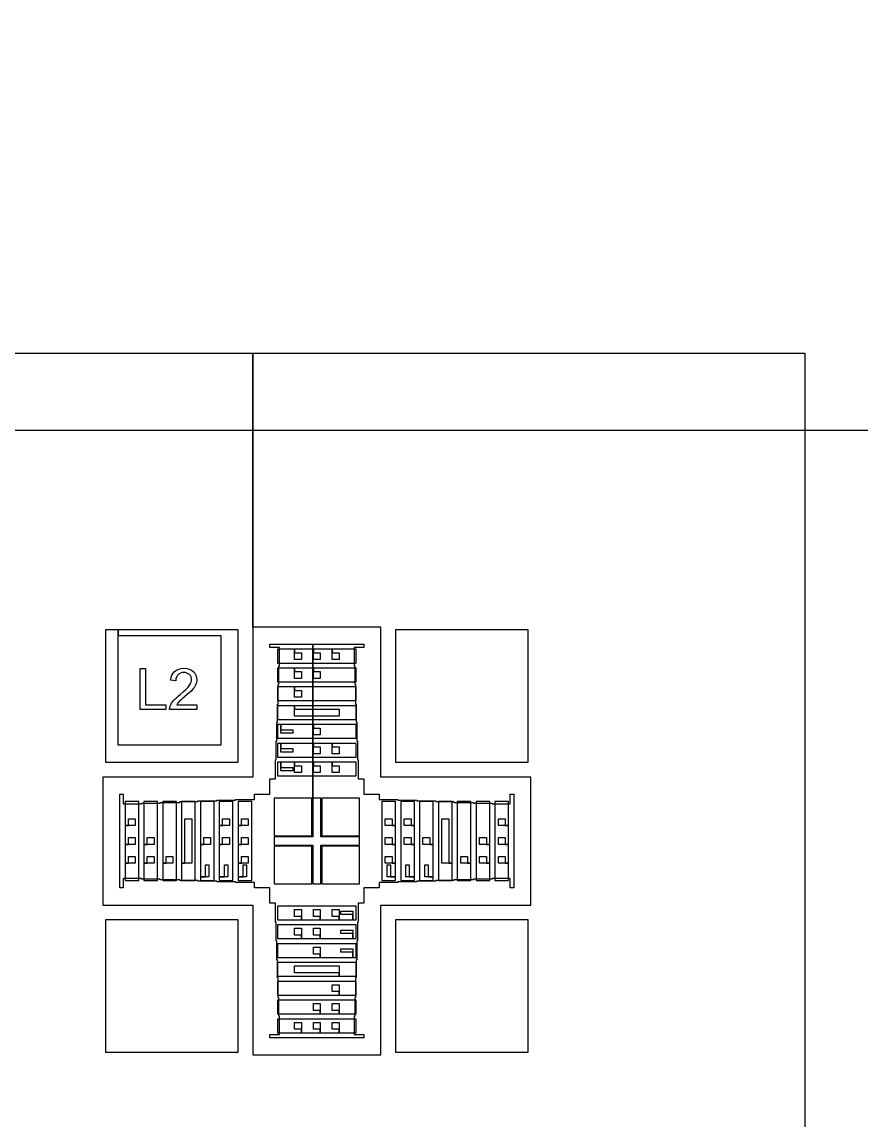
# Model space of a CAD drawing. Extents: x -45.2 to 45.2, y -25 to 2.
# Drawn here: x 42.835 to 43.447, y 0.396 to 1.198 of the extents above; entities that cross this region are included whole.
import ezdxf

# ---------------------------------------------------------------- set-up
doc = ezdxf.new("R2010")
doc.units = 0
doc.header["$MEASUREMENT"] = 0
for name, color, linetype in [('CHAMBERS', 3, 'Continuous'), ('MARKS', 1, 'Continuous'), ('SIEVE', 2, 'Continuous')]:
    doc.layers.add(name, color=color, linetype=linetype)

# ---------------------------------------------------------------- blocks, each defined once
blk = doc.blocks.new('ALIGNRIGHT')
at = {"layer": 'CHAMBERS', "linetype": 'Continuous'}
for points in [[(0, 2.9), (4.1, 2.9), (4.1, 4), (0, 4), (0, 2.9)], [(0, 2.9), (4.1, 2.9), (4.1, 4), (0, 4), (0, 2.9)], [(2.30625, 2.95625), (2.30625, 2.24375), (1.59375, 2.24375), (1.59375, 2.95625), (1.90325, 2.95625), (1.90325, 2.75625), (1.90325, 2.64675), (1.79375, 2.64675), (1.79375, 2.55325), (1.90325, 2.55325), (1.90325, 2.44375), (1.99675, 2.44375), (1.99675, 2.55325), (2.10625, 2.55325), (2.10625, 2.64675), (1.99675, 2.64675), (1.99675, 2.75625), (1.90325, 2.75625), (1.90325, 2.95625), (2.30625, 2.95625)], [(2.30625, 2.95625), (2.30625, 2.24375), (1.59375, 2.24375), (1.59375, 2.95625), (1.90325, 2.95625), (1.90325, 2.75625), (1.90325, 2.64675), (1.79375, 2.64675), (1.79375, 2.55325), (1.90325, 2.55325), (1.90325, 2.44375), (1.99675, 2.44375), (1.99675, 2.55325), (2.10625, 2.55325), (2.10625, 2.64675), (1.99675, 2.64675), (1.99675, 2.75625), (1.90325, 2.75625), (1.90325, 2.95625), (2.30625, 2.95625)], [(1.98425, 2.74375), (1.98425, 2.74125), (1.97725, 2.74125), (1.97725, 2.728), (1.97775, 2.728), (1.97775, 2.71425), (1.97825, 2.71425), (1.97825, 2.7), (1.97875, 2.7), (1.97875, 2.68675), (1.97925, 2.68675), (1.97925, 2.673), (1.97975, 2.673), (1.97975, 2.65925), (1.98025, 2.65925), (1.98025, 2.6455), (1.98425, 2.6455), (1.98425, 2.63425), (1.9955, 2.63425), (1.9955, 2.63025), (2.00925, 2.63025), (2.00925, 2.62975), (2.023, 2.62975), (2.023, 2.62925), (2.03675, 2.62925), (2.03675, 2.62875), (2.05, 2.62875), (2.05, 2.62825), (2.06425, 2.62825), (2.06425, 2.62775), (2.078, 2.62775), (2.078, 2.62725), (2.09125, 2.62725), (2.09125, 2.63425), (2.09375, 2.63425), (2.09375, 2.56575), (2.09125, 2.56575), (2.09125, 2.57275), (2.078, 2.57275), (2.078, 2.57225), (2.06425, 2.57225), (2.06425, 2.57175), (2.05, 2.57175), (2.05, 2.57125), (2.03675, 2.57125), (2.03675, 2.57075), (2.023, 2.57075), (2.023, 2.57025), (2.00925, 2.57025), (2.00925, 2.56975), (1.9955, 2.56975), (1.9955, 2.56575), (1.98425, 2.56575), (1.98425, 2.5545), (1.98025, 2.5545), (1.98025, 2.54075), (1.97975, 2.54075), (1.97975, 2.527), (1.97925, 2.527), (1.97925, 2.51325), (1.97875, 2.51325), (1.97875, 2.5), (1.97825, 2.5), (1.97825, 2.48575), (1.97775, 2.48575), (1.97775, 2.472), (1.97725, 2.472), (1.97725, 2.45875), (1.98425, 2.45875), (1.98425, 2.45625), (1.91575, 2.45625), (1.91575, 2.45875), (1.92275, 2.45875), (1.92275, 2.472), (1.92225, 2.472), (1.92225, 2.48575), (1.92175, 2.48575), (1.92175, 2.5), (1.92125, 2.5), (1.92125, 2.51325), (1.92075, 2.51325), (1.92075, 2.527), (1.92025, 2.527), (1.92025, 2.54075), (1.91975, 2.54075), (1.91975, 2.5545), (1.91575, 2.5545), (1.91575, 2.56575), (1.9045, 2.56575), (1.9045, 2.56975), (1.89075, 2.56975), (1.89075, 2.57025), (1.877, 2.57025), (1.877, 2.57075), (1.86325, 2.57075), (1.86325, 2.57125), (1.85, 2.57125), (1.85, 2.57175), (1.83575, 2.57175), (1.83575, 2.57225), (1.822, 2.57225), (1.822, 2.57275), (1.80875, 2.57275), (1.80875, 2.56575), (1.80625, 2.56575), (1.80625, 2.63425), (1.80875, 2.63425), (1.80875, 2.62725), (1.822, 2.62725), (1.822, 2.62775), (1.83575, 2.62775), (1.83575, 2.62825), (1.85, 2.62825), (1.85, 2.62875), (1.86325, 2.62875), (1.86325, 2.62925), (1.877, 2.62925), (1.877, 2.62975), (1.89075, 2.62975), (1.89075, 2.63025), (1.9045, 2.63025), (1.9045, 2.63425), (1.91575, 2.63425), (1.91575, 2.6455), (1.91975, 2.6455), (1.91975, 2.65925), (1.92025, 2.65925), (1.92025, 2.673), (1.92075, 2.673), (1.92075, 2.68675), (1.92125, 2.68675), (1.92125, 2.7), (1.92175, 2.7), (1.92175, 2.71425), (1.92225, 2.71425), (1.92225, 2.728), (1.92275, 2.728), (1.92275, 2.74125), (1.91575, 2.74125), (1.91575, 2.74375), (1.947, 2.74375), (1.947, 2.63125), (1.947, 2.603), (1.91875, 2.603), (1.91875, 2.597), (1.947, 2.597), (1.947, 2.56875), (1.953, 2.56875), (1.953, 2.597), (1.98125, 2.597), (1.98125, 2.603), (1.953, 2.603), (1.953, 2.63125), (1.947, 2.63125), (1.947, 2.74375), (1.98425, 2.74375)], [(1.98425, 2.74375), (1.98425, 2.74125), (1.97725, 2.74125), (1.97725, 2.728), (1.97775, 2.728), (1.97775, 2.71425), (1.97825, 2.71425), (1.97825, 2.7), (1.97875, 2.7), (1.97875, 2.68675), (1.97925, 2.68675), (1.97925, 2.673), (1.97975, 2.673), (1.97975, 2.65925), (1.98025, 2.65925), (1.98025, 2.6455), (1.98425, 2.6455), (1.98425, 2.63425), (1.9955, 2.63425), (1.9955, 2.63025), (2.00925, 2.63025), (2.00925, 2.62975), (2.023, 2.62975), (2.023, 2.62925), (2.03675, 2.62925), (2.03675, 2.62875), (2.05, 2.62875), (2.05, 2.62825), (2.06425, 2.62825), (2.06425, 2.62775), (2.078, 2.62775), (2.078, 2.62725), (2.09125, 2.62725), (2.09125, 2.63425), (2.09375, 2.63425), (2.09375, 2.56575), (2.09125, 2.56575), (2.09125, 2.57275), (2.078, 2.57275), (2.078, 2.57225), (2.06425, 2.57225), (2.06425, 2.57175), (2.05, 2.57175), (2.05, 2.57125), (2.03675, 2.57125), (2.03675, 2.57075), (2.023, 2.57075), (2.023, 2.57025), (2.00925, 2.57025), (2.00925, 2.56975), (1.9955, 2.56975), (1.9955, 2.56575), (1.98425, 2.56575), (1.98425, 2.5545), (1.98025, 2.5545), (1.98025, 2.54075), (1.97975, 2.54075), (1.97975, 2.527), (1.97925, 2.527), (1.97925, 2.51325), (1.97875, 2.51325), (1.97875, 2.5), (1.97825, 2.5), (1.97825, 2.48575), (1.97775, 2.48575), (1.97775, 2.472), (1.97725, 2.472), (1.97725, 2.45875), (1.98425, 2.45875), (1.98425, 2.45625), (1.91575, 2.45625), (1.91575, 2.45875), (1.92275, 2.45875), (1.92275, 2.472), (1.92225, 2.472), (1.92225, 2.48575), (1.92175, 2.48575), (1.92175, 2.5), (1.92125, 2.5), (1.92125, 2.51325), (1.92075, 2.51325), (1.92075, 2.527), (1.92025, 2.527), (1.92025, 2.54075), (1.91975, 2.54075), (1.91975, 2.5545), (1.91575, 2.5545), (1.91575, 2.56575), (1.9045, 2.56575), (1.9045, 2.56975), (1.89075, 2.56975), (1.89075, 2.57025), (1.877, 2.57025), (1.877, 2.57075), (1.86325, 2.57075), (1.86325, 2.57125), (1.85, 2.57125), (1.85, 2.57175), (1.83575, 2.57175), (1.83575, 2.57225), (1.822, 2.57225), (1.822, 2.57275), (1.80875, 2.57275), (1.80875, 2.56575), (1.80625, 2.56575), (1.80625, 2.63425), (1.80875, 2.63425), (1.80875, 2.62725), (1.822, 2.62725), (1.822, 2.62775), (1.83575, 2.62775), (1.83575, 2.62825), (1.85, 2.62825), (1.85, 2.62875), (1.86325, 2.62875), (1.86325, 2.62925), (1.877, 2.62925), (1.877, 2.62975), (1.89075, 2.62975), (1.89075, 2.63025), (1.9045, 2.63025), (1.9045, 2.63425), (1.91575, 2.63425), (1.91575, 2.6455), (1.91975, 2.6455), (1.91975, 2.65925), (1.92025, 2.65925), (1.92025, 2.673), (1.92075, 2.673), (1.92075, 2.68675), (1.92125, 2.68675), (1.92125, 2.7), (1.92175, 2.7), (1.92175, 2.71425), (1.92225, 2.71425), (1.92225, 2.728), (1.92275, 2.728), (1.92275, 2.74125), (1.91575, 2.74125), (1.91575, 2.74375), (1.947, 2.74375), (1.947, 2.63125), (1.947, 2.603), (1.91875, 2.603), (1.91875, 2.597), (1.947, 2.597), (1.947, 2.56875), (1.953, 2.56875), (1.953, 2.597), (1.98125, 2.597), (1.98125, 2.603), (1.953, 2.603), (1.953, 2.63125), (1.947, 2.63125), (1.947, 2.74375), (1.98425, 2.74375)]]:
    blk.add_lwpolyline(points, close=True, dxfattribs=at)
at = {"layer": 'MARKS', "linetype": 'Continuous'}
for points in [[(1.79575, 2.75425), (1.79575, 2.6575), (1.8925, 2.6575), (1.8925, 2.75425), (1.805, 2.75425), (1.805, 2.75), (1.88, 2.75), (1.88, 2.67), (1.805, 2.67), (1.805, 2.75425), (1.79575, 2.75425)], [(1.79575, 2.75425), (1.79575, 2.6575), (1.8925, 2.6575), (1.8925, 2.75425), (1.805, 2.75425), (1.805, 2.75), (1.88, 2.75), (1.88, 2.67), (1.805, 2.67), (1.805, 2.75425), (1.79575, 2.75425)], [(2.0075, 2.6575), (2.10425, 2.6575), (2.10425, 2.75425), (2.0075, 2.75425), (2.0075, 2.6575)], [(2.0075, 2.6575), (2.10425, 2.6575), (2.10425, 2.75425), (2.0075, 2.75425), (2.0075, 2.6575)], [(1.92125, 2.74), (1.92125, 2.73), (1.97875, 2.73), (1.97875, 2.74), (1.96125, 2.74), (1.96125, 2.7375), (1.96625, 2.7375), (1.96625, 2.7325), (1.96125, 2.7325), (1.96125, 2.74), (1.9475, 2.74), (1.9475, 2.7375), (1.9525, 2.7375), (1.9525, 2.7325), (1.9475, 2.7325), (1.9475, 2.74), (1.93375, 2.74), (1.93375, 2.7375), (1.93875, 2.7375), (1.93875, 2.7325), (1.93375, 2.7325), (1.93375, 2.74), (1.92125, 2.74)], [(1.92125, 2.74), (1.92125, 2.73), (1.97875, 2.73), (1.97875, 2.74), (1.96125, 2.74), (1.96125, 2.7375), (1.96625, 2.7375), (1.96625, 2.7325), (1.96125, 2.7325), (1.96125, 2.74), (1.9475, 2.74), (1.9475, 2.7375), (1.9525, 2.7375), (1.9525, 2.7325), (1.9475, 2.7325), (1.9475, 2.74), (1.93375, 2.74), (1.93375, 2.7375), (1.93875, 2.7375), (1.93875, 2.7325), (1.93375, 2.7325), (1.93375, 2.74), (1.92125, 2.74)], [(1.821069, 2.696), (1.821069, 2.726), (1.825039, 2.726), (1.825039, 2.69954), (1.839814, 2.69954), (1.839814, 2.696), (1.821069, 2.696)], [(1.821069, 2.696), (1.821069, 2.726), (1.825039, 2.726), (1.825039, 2.69954), (1.839814, 2.69954), (1.839814, 2.696), (1.821069, 2.696)], [(1.862406, 2.69954), (1.862406, 2.696), (1.842576, 2.696), (1.842576, 2.696654), (1.842658, 2.697289), (1.842801, 2.697923), (1.843006, 2.698557), (1.843436, 2.69956), (1.843988, 2.700563), (1.844643, 2.701545), (1.845421, 2.702548), (1.846342, 2.703551), (1.847467, 2.704656), (1.848756, 2.705822), (1.85025, 2.707091), (1.852481, 2.708974), (1.854343, 2.710672), (1.855796, 2.712145), (1.85686, 2.713435), (1.857597, 2.714581), (1.858149, 2.715706), (1.858456, 2.716811), (1.858579, 2.717875), (1.858477, 2.718919), (1.85817, 2.719881), (1.857679, 2.720761), (1.857003, 2.721559), (1.856164, 2.722214), (1.855202, 2.722684), (1.854118, 2.722971), (1.852931, 2.723073), (1.851662, 2.722971), (1.850537, 2.722664), (1.849534, 2.722173), (1.848674, 2.721477), (1.847958, 2.720597), (1.847467, 2.719574), (1.84716, 2.718387), (1.847058, 2.717057), (1.843272, 2.717446), (1.843599, 2.719431), (1.844193, 2.72117), (1.845052, 2.722643), (1.846198, 2.723892), (1.847569, 2.724854), (1.849166, 2.725549), (1.850966, 2.725979), (1.853013, 2.726122), (1.855059, 2.725959), (1.85688, 2.725508), (1.858477, 2.724772), (1.859848, 2.723728), (1.860932, 2.722459), (1.86173, 2.721047), (1.862201, 2.719492), (1.862365, 2.717793), (1.862303, 2.716893), (1.862181, 2.715993), (1.861935, 2.715113), (1.861628, 2.714253), (1.861198, 2.713353), (1.860646, 2.712452), (1.859971, 2.711532), (1.859172, 2.71059), (1.85817, 2.709526), (1.856901, 2.708298), (1.855346, 2.706886), (1.853504, 2.705311), (1.85199, 2.704021), (1.850782, 2.702957), (1.849861, 2.702118), (1.849247, 2.701525), (1.848797, 2.701013), (1.848388, 2.700522), (1.84802, 2.700031), (1.847692, 2.69954), (1.862406, 2.69954)], [(1.862406, 2.69954), (1.862406, 2.696), (1.842576, 2.696), (1.842576, 2.696654), (1.842658, 2.697289), (1.842801, 2.697923), (1.843006, 2.698557), (1.843436, 2.69956), (1.843988, 2.700563), (1.844643, 2.701545), (1.845421, 2.702548), (1.846342, 2.703551), (1.847467, 2.704656), (1.848756, 2.705822), (1.85025, 2.707091), (1.852481, 2.708974), (1.854343, 2.710672), (1.855796, 2.712145), (1.85686, 2.713435), (1.857597, 2.714581), (1.858149, 2.715706), (1.858456, 2.716811), (1.858579, 2.717875), (1.858477, 2.718919), (1.85817, 2.719881), (1.857679, 2.720761), (1.857003, 2.721559), (1.856164, 2.722214), (1.855202, 2.722684), (1.854118, 2.722971), (1.852931, 2.723073), (1.851662, 2.722971), (1.850537, 2.722664), (1.849534, 2.722173), (1.848674, 2.721477), (1.847958, 2.720597), (1.847467, 2.719574), (1.84716, 2.718387), (1.847058, 2.717057), (1.843272, 2.717446), (1.843599, 2.719431), (1.844193, 2.72117), (1.845052, 2.722643), (1.846198, 2.723892), (1.847569, 2.724854), (1.849166, 2.725549), (1.850966, 2.725979), (1.853013, 2.726122), (1.855059, 2.725959), (1.85688, 2.725508), (1.858477, 2.724772), (1.859848, 2.723728), (1.860932, 2.722459), (1.86173, 2.721047), (1.862201, 2.719492), (1.862365, 2.717793), (1.862303, 2.716893), (1.862181, 2.715993), (1.861935, 2.715113), (1.861628, 2.714253), (1.861198, 2.713353), (1.860646, 2.712452), (1.859971, 2.711532), (1.859172, 2.71059), (1.85817, 2.709526), (1.856901, 2.708298), (1.855346, 2.706886), (1.853504, 2.705311), (1.85199, 2.704021), (1.850782, 2.702957), (1.849861, 2.702118), (1.849247, 2.701525), (1.848797, 2.701013), (1.848388, 2.700522), (1.84802, 2.700031), (1.847692, 2.69954), (1.862406, 2.69954)], [(1.92125, 2.72625), (1.92125, 2.71625), (1.97875, 2.71625), (1.97875, 2.72625), (1.9475, 2.72625), (1.9475, 2.72375), (1.9525, 2.72375), (1.9525, 2.71875), (1.9475, 2.71875), (1.9475, 2.72625), (1.93375, 2.72625), (1.93375, 2.72375), (1.93875, 2.72375), (1.93875, 2.71875), (1.93375, 2.71875), (1.93375, 2.72625), (1.92125, 2.72625)], [(1.92125, 2.72625), (1.92125, 2.71625), (1.97875, 2.71625), (1.97875, 2.72625), (1.9475, 2.72625), (1.9475, 2.72375), (1.9525, 2.72375), (1.9525, 2.71875), (1.9475, 2.71875), (1.9475, 2.72625), (1.93375, 2.72625), (1.93375, 2.72375), (1.93875, 2.72375), (1.93875, 2.71875), (1.93375, 2.71875), (1.93375, 2.72625), (1.92125, 2.72625)], [(1.92125, 2.7125), (1.92125, 2.7025), (1.97875, 2.7025), (1.97875, 2.7125), (1.93375, 2.7125), (1.93375, 2.71), (1.93875, 2.71), (1.93875, 2.705), (1.93375, 2.705), (1.93375, 2.7125), (1.92125, 2.7125)], [(1.92125, 2.7125), (1.92125, 2.7025), (1.97875, 2.7025), (1.97875, 2.7125), (1.93375, 2.7125), (1.93375, 2.71), (1.93875, 2.71), (1.93875, 2.705), (1.93375, 2.705), (1.93375, 2.7125), (1.92125, 2.7125)], [(1.92125, 2.69875), (1.92125, 2.68875), (1.97875, 2.68875), (1.97875, 2.69875), (1.93375, 2.69875), (1.93375, 2.69625), (1.96625, 2.69625), (1.96625, 2.69125), (1.93375, 2.69125), (1.93375, 2.69875), (1.92125, 2.69875)], [(1.92125, 2.69875), (1.92125, 2.68875), (1.97875, 2.68875), (1.97875, 2.69875), (1.93375, 2.69875), (1.93375, 2.69625), (1.96625, 2.69625), (1.96625, 2.69125), (1.93375, 2.69125), (1.93375, 2.69875), (1.92125, 2.69875)], [(1.92125, 2.685), (1.92125, 2.675), (1.97875, 2.675), (1.97875, 2.685), (1.9475, 2.685), (1.9475, 2.6825), (1.9525, 2.6825), (1.9525, 2.6775), (1.9475, 2.6775), (1.9475, 2.685), (1.92375, 2.685), (1.92375, 2.68125), (1.9325, 2.68125), (1.9325, 2.67875), (1.92375, 2.67875), (1.92375, 2.685), (1.92125, 2.685)], [(1.92125, 2.685), (1.92125, 2.675), (1.97875, 2.675), (1.97875, 2.685), (1.9475, 2.685), (1.9475, 2.6825), (1.9525, 2.6825), (1.9525, 2.6775), (1.9475, 2.6775), (1.9475, 2.685), (1.92375, 2.685), (1.92375, 2.68125), (1.9325, 2.68125), (1.9325, 2.67875), (1.92375, 2.67875), (1.92375, 2.685), (1.92125, 2.685)], [(1.92125, 2.67125), (1.92125, 2.66125), (1.97875, 2.66125), (1.97875, 2.67125), (1.96125, 2.67125), (1.96125, 2.66875), (1.96625, 2.66875), (1.96625, 2.66375), (1.96125, 2.66375), (1.96125, 2.67125), (1.9475, 2.67125), (1.9475, 2.66875), (1.9525, 2.66875), (1.9525, 2.66375), (1.9475, 2.66375), (1.9475, 2.67125), (1.92375, 2.67125), (1.92375, 2.6675), (1.9325, 2.6675), (1.9325, 2.665), (1.92375, 2.665), (1.92375, 2.67125), (1.92125, 2.67125)], [(1.92125, 2.67125), (1.92125, 2.66125), (1.97875, 2.66125), (1.97875, 2.67125), (1.96125, 2.67125), (1.96125, 2.66875), (1.96625, 2.66875), (1.96625, 2.66375), (1.96125, 2.66375), (1.96125, 2.67125), (1.9475, 2.67125), (1.9475, 2.66875), (1.9525, 2.66875), (1.9525, 2.66375), (1.9475, 2.66375), (1.9475, 2.67125), (1.92375, 2.67125), (1.92375, 2.6675), (1.9325, 2.6675), (1.9325, 2.665), (1.92375, 2.665), (1.92375, 2.67125), (1.92125, 2.67125)], [(1.92125, 2.6575), (1.92125, 2.6475), (1.97875, 2.6475), (1.97875, 2.6575), (1.96125, 2.6575), (1.96125, 2.655), (1.96625, 2.655), (1.96625, 2.65), (1.96125, 2.65), (1.96125, 2.6575), (1.9475, 2.6575), (1.9475, 2.655), (1.9525, 2.655), (1.9525, 2.65), (1.9475, 2.65), (1.9475, 2.6575), (1.93375, 2.6575), (1.93375, 2.655), (1.93875, 2.655), (1.93875, 2.65), (1.93375, 2.65), (1.93375, 2.6575), (1.92375, 2.6575), (1.92375, 2.65375), (1.9325, 2.65375), (1.9325, 2.65125), (1.92375, 2.65125), (1.92375, 2.6575), (1.92125, 2.6575)], [(1.92125, 2.6575), (1.92125, 2.6475), (1.97875, 2.6475), (1.97875, 2.6575), (1.96125, 2.6575), (1.96125, 2.655), (1.96625, 2.655), (1.96625, 2.65), (1.96125, 2.65), (1.96125, 2.6575), (1.9475, 2.6575), (1.9475, 2.655), (1.9525, 2.655), (1.9525, 2.65), (1.9475, 2.65), (1.9475, 2.6575), (1.93375, 2.6575), (1.93375, 2.655), (1.93875, 2.655), (1.93875, 2.65), (1.93375, 2.65), (1.93375, 2.6575), (1.92375, 2.6575), (1.92375, 2.65375), (1.9325, 2.65375), (1.9325, 2.65125), (1.92375, 2.65125), (1.92375, 2.6575), (1.92125, 2.6575)], [(1.91875, 2.60375), (1.94625, 2.60375), (1.94625, 2.63125), (1.91875, 2.63125), (1.91875, 2.60375)], [(1.91875, 2.60375), (1.94625, 2.60375), (1.94625, 2.63125), (1.91875, 2.63125), (1.91875, 2.60375)], [(1.95375, 2.60375), (1.98125, 2.60375), (1.98125, 2.63125), (1.95375, 2.63125), (1.95375, 2.60375)], [(1.95375, 2.60375), (1.98125, 2.60375), (1.98125, 2.63125), (1.95375, 2.63125), (1.95375, 2.60375)], [(1.81, 2.57125), (1.82, 2.57125), (1.82, 2.62875), (1.81, 2.62875), (1.81, 2.61125), (1.8125, 2.61125), (1.8125, 2.61625), (1.8175, 2.61625), (1.8175, 2.61125), (1.81, 2.61125), (1.81, 2.5975), (1.8125, 2.5975), (1.8125, 2.6025), (1.8175, 2.6025), (1.8175, 2.5975), (1.81, 2.5975), (1.81, 2.58375), (1.8125, 2.58375), (1.8125, 2.58875), (1.8175, 2.58875), (1.8175, 2.58375), (1.81, 2.58375), (1.81, 2.57125)], [(1.81, 2.57125), (1.82, 2.57125), (1.82, 2.62875), (1.81, 2.62875), (1.81, 2.61125), (1.8125, 2.61125), (1.8125, 2.61625), (1.8175, 2.61625), (1.8175, 2.61125), (1.81, 2.61125), (1.81, 2.5975), (1.8125, 2.5975), (1.8125, 2.6025), (1.8175, 2.6025), (1.8175, 2.5975), (1.81, 2.5975), (1.81, 2.58375), (1.8125, 2.58375), (1.8125, 2.58875), (1.8175, 2.58875), (1.8175, 2.58375), (1.81, 2.58375), (1.81, 2.57125)], [(1.82375, 2.57125), (1.83375, 2.57125), (1.83375, 2.62875), (1.82375, 2.62875), (1.82375, 2.5975), (1.82625, 2.5975), (1.82625, 2.6025), (1.83125, 2.6025), (1.83125, 2.5975), (1.82375, 2.5975), (1.82375, 2.58375), (1.82625, 2.58375), (1.82625, 2.58875), (1.83125, 2.58875), (1.83125, 2.58375), (1.82375, 2.58375), (1.82375, 2.57125)], [(1.82375, 2.57125), (1.83375, 2.57125), (1.83375, 2.62875), (1.82375, 2.62875), (1.82375, 2.5975), (1.82625, 2.5975), (1.82625, 2.6025), (1.83125, 2.6025), (1.83125, 2.5975), (1.82375, 2.5975), (1.82375, 2.58375), (1.82625, 2.58375), (1.82625, 2.58875), (1.83125, 2.58875), (1.83125, 2.58375), (1.82375, 2.58375), (1.82375, 2.57125)], [(1.8375, 2.57125), (1.8475, 2.57125), (1.8475, 2.62875), (1.8375, 2.62875), (1.8375, 2.58375), (1.84, 2.58375), (1.84, 2.58875), (1.845, 2.58875), (1.845, 2.58375), (1.8375, 2.58375), (1.8375, 2.57125)], [(1.8375, 2.57125), (1.8475, 2.57125), (1.8475, 2.62875), (1.8375, 2.62875), (1.8375, 2.58375), (1.84, 2.58375), (1.84, 2.58875), (1.845, 2.58875), (1.845, 2.58375), (1.8375, 2.58375), (1.8375, 2.57125)], [(1.85125, 2.57125), (1.86125, 2.57125), (1.86125, 2.62875), (1.85125, 2.62875), (1.85125, 2.58375), (1.85375, 2.58375), (1.85375, 2.61625), (1.85875, 2.61625), (1.85875, 2.58375), (1.85125, 2.58375), (1.85125, 2.57125)], [(1.85125, 2.57125), (1.86125, 2.57125), (1.86125, 2.62875), (1.85125, 2.62875), (1.85125, 2.58375), (1.85375, 2.58375), (1.85375, 2.61625), (1.85875, 2.61625), (1.85875, 2.58375), (1.85125, 2.58375), (1.85125, 2.57125)], [(1.865, 2.57125), (1.875, 2.57125), (1.875, 2.62875), (1.865, 2.62875), (1.865, 2.5975), (1.8675, 2.5975), (1.8675, 2.6025), (1.8725, 2.6025), (1.8725, 2.5975), (1.865, 2.5975), (1.865, 2.57375), (1.86875, 2.57375), (1.86875, 2.5825), (1.87125, 2.5825), (1.87125, 2.57375), (1.865, 2.57375), (1.865, 2.57125)], [(1.865, 2.57125), (1.875, 2.57125), (1.875, 2.62875), (1.865, 2.62875), (1.865, 2.5975), (1.8675, 2.5975), (1.8675, 2.6025), (1.8725, 2.6025), (1.8725, 2.5975), (1.865, 2.5975), (1.865, 2.57375), (1.86875, 2.57375), (1.86875, 2.5825), (1.87125, 2.5825), (1.87125, 2.57375), (1.865, 2.57375), (1.865, 2.57125)], [(1.87875, 2.57125), (1.88875, 2.57125), (1.88875, 2.62875), (1.87875, 2.62875), (1.87875, 2.61125), (1.88125, 2.61125), (1.88125, 2.61625), (1.88625, 2.61625), (1.88625, 2.61125), (1.87875, 2.61125), (1.87875, 2.5975), (1.88125, 2.5975), (1.88125, 2.6025), (1.88625, 2.6025), (1.88625, 2.5975), (1.87875, 2.5975), (1.87875, 2.57375), (1.8825, 2.57375), (1.8825, 2.5825), (1.885, 2.5825), (1.885, 2.57375), (1.87875, 2.57375), (1.87875, 2.57125)], [(1.87875, 2.57125), (1.88875, 2.57125), (1.88875, 2.62875), (1.87875, 2.62875), (1.87875, 2.61125), (1.88125, 2.61125), (1.88125, 2.61625), (1.88625, 2.61625), (1.88625, 2.61125), (1.87875, 2.61125), (1.87875, 2.5975), (1.88125, 2.5975), (1.88125, 2.6025), (1.88625, 2.6025), (1.88625, 2.5975), (1.87875, 2.5975), (1.87875, 2.57375), (1.8825, 2.57375), (1.8825, 2.5825), (1.885, 2.5825), (1.885, 2.57375), (1.87875, 2.57375), (1.87875, 2.57125)], [(1.8925, 2.57125), (1.9025, 2.57125), (1.9025, 2.62875), (1.8925, 2.62875), (1.8925, 2.61125), (1.895, 2.61125), (1.895, 2.61625), (1.9, 2.61625), (1.9, 2.61125), (1.8925, 2.61125), (1.8925, 2.5975), (1.895, 2.5975), (1.895, 2.6025), (1.9, 2.6025), (1.9, 2.5975), (1.8925, 2.5975), (1.8925, 2.58375), (1.895, 2.58375), (1.895, 2.58875), (1.9, 2.58875), (1.9, 2.58375), (1.8925, 2.58375), (1.8925, 2.57375), (1.89625, 2.57375), (1.89625, 2.5825), (1.89875, 2.5825), (1.89875, 2.57375), (1.8925, 2.57375), (1.8925, 2.57125)], [(1.8925, 2.57125), (1.9025, 2.57125), (1.9025, 2.62875), (1.8925, 2.62875), (1.8925, 2.61125), (1.895, 2.61125), (1.895, 2.61625), (1.9, 2.61625), (1.9, 2.61125), (1.8925, 2.61125), (1.8925, 2.5975), (1.895, 2.5975), (1.895, 2.6025), (1.9, 2.6025), (1.9, 2.5975), (1.8925, 2.5975), (1.8925, 2.58375), (1.895, 2.58375), (1.895, 2.58875), (1.9, 2.58875), (1.9, 2.58375), (1.8925, 2.58375), (1.8925, 2.57375), (1.89625, 2.57375), (1.89625, 2.5825), (1.89875, 2.5825), (1.89875, 2.57375), (1.8925, 2.57375), (1.8925, 2.57125)], [(2.0075, 2.57125), (2.0075, 2.57375), (2.00125, 2.57375), (2.00125, 2.5825), (2.00375, 2.5825), (2.00375, 2.57375), (2.0075, 2.57375), (2.0075, 2.58375), (2, 2.58375), (2, 2.58875), (2.005, 2.58875), (2.005, 2.58375), (2.0075, 2.58375), (2.0075, 2.5975), (2, 2.5975), (2, 2.6025), (2.005, 2.6025), (2.005, 2.5975), (2.0075, 2.5975), (2.0075, 2.61125), (2, 2.61125), (2, 2.61625), (2.005, 2.61625), (2.005, 2.61125), (2.0075, 2.61125), (2.0075, 2.62875), (1.9975, 2.62875), (1.9975, 2.57125), (2.0075, 2.57125)], [(2.0075, 2.57125), (2.0075, 2.57375), (2.00125, 2.57375), (2.00125, 2.5825), (2.00375, 2.5825), (2.00375, 2.57375), (2.0075, 2.57375), (2.0075, 2.58375), (2, 2.58375), (2, 2.58875), (2.005, 2.58875), (2.005, 2.58375), (2.0075, 2.58375), (2.0075, 2.5975), (2, 2.5975), (2, 2.6025), (2.005, 2.6025), (2.005, 2.5975), (2.0075, 2.5975), (2.0075, 2.61125), (2, 2.61125), (2, 2.61625), (2.005, 2.61625), (2.005, 2.61125), (2.0075, 2.61125), (2.0075, 2.62875), (1.9975, 2.62875), (1.9975, 2.57125), (2.0075, 2.57125)], [(2.02125, 2.57125), (2.02125, 2.57375), (2.015, 2.57375), (2.015, 2.5825), (2.0175, 2.5825), (2.0175, 2.57375), (2.02125, 2.57375), (2.02125, 2.5975), (2.01375, 2.5975), (2.01375, 2.6025), (2.01875, 2.6025), (2.01875, 2.5975), (2.02125, 2.5975), (2.02125, 2.61125), (2.01375, 2.61125), (2.01375, 2.61625), (2.01875, 2.61625), (2.01875, 2.61125), (2.02125, 2.61125), (2.02125, 2.62875), (2.01125, 2.62875), (2.01125, 2.57125), (2.02125, 2.57125)], [(2.02125, 2.57125), (2.02125, 2.57375), (2.015, 2.57375), (2.015, 2.5825), (2.0175, 2.5825), (2.0175, 2.57375), (2.02125, 2.57375), (2.02125, 2.5975), (2.01375, 2.5975), (2.01375, 2.6025), (2.01875, 2.6025), (2.01875, 2.5975), (2.02125, 2.5975), (2.02125, 2.61125), (2.01375, 2.61125), (2.01375, 2.61625), (2.01875, 2.61625), (2.01875, 2.61125), (2.02125, 2.61125), (2.02125, 2.62875), (2.01125, 2.62875), (2.01125, 2.57125), (2.02125, 2.57125)], [(2.035, 2.57125), (2.035, 2.57375), (2.02875, 2.57375), (2.02875, 2.5825), (2.03125, 2.5825), (2.03125, 2.57375), (2.035, 2.57375), (2.035, 2.5975), (2.0275, 2.5975), (2.0275, 2.6025), (2.0325, 2.6025), (2.0325, 2.5975), (2.035, 2.5975), (2.035, 2.62875), (2.025, 2.62875), (2.025, 2.57125), (2.035, 2.57125)], [(2.035, 2.57125), (2.035, 2.57375), (2.02875, 2.57375), (2.02875, 2.5825), (2.03125, 2.5825), (2.03125, 2.57375), (2.035, 2.57375), (2.035, 2.5975), (2.0275, 2.5975), (2.0275, 2.6025), (2.0325, 2.6025), (2.0325, 2.5975), (2.035, 2.5975), (2.035, 2.62875), (2.025, 2.62875), (2.025, 2.57125), (2.035, 2.57125)], [(2.04875, 2.57125), (2.04875, 2.58375), (2.04125, 2.58375), (2.04125, 2.61625), (2.04625, 2.61625), (2.04625, 2.58375), (2.04875, 2.58375), (2.04875, 2.62875), (2.03875, 2.62875), (2.03875, 2.57125), (2.04875, 2.57125)], [(2.04875, 2.57125), (2.04875, 2.58375), (2.04125, 2.58375), (2.04125, 2.61625), (2.04625, 2.61625), (2.04625, 2.58375), (2.04875, 2.58375), (2.04875, 2.62875), (2.03875, 2.62875), (2.03875, 2.57125), (2.04875, 2.57125)], [(2.0625, 2.57125), (2.0625, 2.58375), (2.055, 2.58375), (2.055, 2.58875), (2.06, 2.58875), (2.06, 2.58375), (2.0625, 2.58375), (2.0625, 2.62875), (2.0525, 2.62875), (2.0525, 2.57125), (2.0625, 2.57125)], [(2.0625, 2.57125), (2.0625, 2.58375), (2.055, 2.58375), (2.055, 2.58875), (2.06, 2.58875), (2.06, 2.58375), (2.0625, 2.58375), (2.0625, 2.62875), (2.0525, 2.62875), (2.0525, 2.57125), (2.0625, 2.57125)], [(2.07625, 2.57125), (2.07625, 2.58375), (2.06875, 2.58375), (2.06875, 2.58875), (2.07375, 2.58875), (2.07375, 2.58375), (2.07625, 2.58375), (2.07625, 2.5975), (2.06875, 2.5975), (2.06875, 2.6025), (2.07375, 2.6025), (2.07375, 2.5975), (2.07625, 2.5975), (2.07625, 2.62875), (2.06625, 2.62875), (2.06625, 2.57125), (2.07625, 2.57125)], [(2.07625, 2.57125), (2.07625, 2.58375), (2.06875, 2.58375), (2.06875, 2.58875), (2.07375, 2.58875), (2.07375, 2.58375), (2.07625, 2.58375), (2.07625, 2.5975), (2.06875, 2.5975), (2.06875, 2.6025), (2.07375, 2.6025), (2.07375, 2.5975), (2.07625, 2.5975), (2.07625, 2.62875), (2.06625, 2.62875), (2.06625, 2.57125), (2.07625, 2.57125)], [(2.09, 2.57125), (2.09, 2.58375), (2.0825, 2.58375), (2.0825, 2.58875), (2.0875, 2.58875), (2.0875, 2.58375), (2.09, 2.58375), (2.09, 2.5975), (2.0825, 2.5975), (2.0825, 2.6025), (2.0875, 2.6025), (2.0875, 2.5975), (2.09, 2.5975), (2.09, 2.61125), (2.0825, 2.61125), (2.0825, 2.61625), (2.0875, 2.61625), (2.0875, 2.61125), (2.09, 2.61125), (2.09, 2.62875), (2.08, 2.62875), (2.08, 2.57125), (2.09, 2.57125)], [(2.09, 2.57125), (2.09, 2.58375), (2.0825, 2.58375), (2.0825, 2.58875), (2.0875, 2.58875), (2.0875, 2.58375), (2.09, 2.58375), (2.09, 2.5975), (2.0825, 2.5975), (2.0825, 2.6025), (2.0875, 2.6025), (2.0875, 2.5975), (2.09, 2.5975), (2.09, 2.61125), (2.0825, 2.61125), (2.0825, 2.61625), (2.0875, 2.61625), (2.0875, 2.61125), (2.09, 2.61125), (2.09, 2.62875), (2.08, 2.62875), (2.08, 2.57125), (2.09, 2.57125)], [(1.91875, 2.56875), (1.94625, 2.56875), (1.94625, 2.59625), (1.91875, 2.59625), (1.91875, 2.56875)], [(1.91875, 2.56875), (1.94625, 2.56875), (1.94625, 2.59625), (1.91875, 2.59625), (1.91875, 2.56875)], [(1.95375, 2.56875), (1.98125, 2.56875), (1.98125, 2.59625), (1.95375, 2.59625), (1.95375, 2.56875)], [(1.95375, 2.56875), (1.98125, 2.56875), (1.98125, 2.59625), (1.95375, 2.59625), (1.95375, 2.56875)], [(1.97875, 2.5425), (1.97875, 2.5525), (1.92125, 2.5525), (1.92125, 2.5425), (1.93875, 2.5425), (1.93875, 2.545), (1.93375, 2.545), (1.93375, 2.55), (1.93875, 2.55), (1.93875, 2.5425), (1.9525, 2.5425), (1.9525, 2.545), (1.9475, 2.545), (1.9475, 2.55), (1.9525, 2.55), (1.9525, 2.5425), (1.96625, 2.5425), (1.96625, 2.545), (1.96125, 2.545), (1.96125, 2.55), (1.96625, 2.55), (1.96625, 2.5425), (1.97625, 2.5425), (1.97625, 2.54625), (1.9675, 2.54625), (1.9675, 2.54875), (1.97625, 2.54875), (1.97625, 2.5425), (1.97875, 2.5425)], [(1.97875, 2.5425), (1.97875, 2.5525), (1.92125, 2.5525), (1.92125, 2.5425), (1.93875, 2.5425), (1.93875, 2.545), (1.93375, 2.545), (1.93375, 2.55), (1.93875, 2.55), (1.93875, 2.5425), (1.9525, 2.5425), (1.9525, 2.545), (1.9475, 2.545), (1.9475, 2.55), (1.9525, 2.55), (1.9525, 2.5425), (1.96625, 2.5425), (1.96625, 2.545), (1.96125, 2.545), (1.96125, 2.55), (1.96625, 2.55), (1.96625, 2.5425), (1.97625, 2.5425), (1.97625, 2.54625), (1.9675, 2.54625), (1.9675, 2.54875), (1.97625, 2.54875), (1.97625, 2.5425), (1.97875, 2.5425)], [(1.79575, 2.44575), (1.8925, 2.44575), (1.8925, 2.5425), (1.79575, 2.5425), (1.79575, 2.44575)], [(1.79575, 2.44575), (1.8925, 2.44575), (1.8925, 2.5425), (1.79575, 2.5425), (1.79575, 2.44575)], [(2.0075, 2.44575), (2.10425, 2.44575), (2.10425, 2.5425), (2.0075, 2.5425), (2.0075, 2.44575)], [(2.0075, 2.44575), (2.10425, 2.44575), (2.10425, 2.5425), (2.0075, 2.5425), (2.0075, 2.44575)], [(1.97875, 2.52875), (1.97875, 2.53875), (1.92125, 2.53875), (1.92125, 2.52875), (1.93875, 2.52875), (1.93875, 2.53125), (1.93375, 2.53125), (1.93375, 2.53625), (1.93875, 2.53625), (1.93875, 2.52875), (1.9525, 2.52875), (1.9525, 2.53125), (1.9475, 2.53125), (1.9475, 2.53625), (1.9525, 2.53625), (1.9525, 2.52875), (1.97625, 2.52875), (1.97625, 2.5325), (1.9675, 2.5325), (1.9675, 2.535), (1.97625, 2.535), (1.97625, 2.52875), (1.97875, 2.52875)], [(1.97875, 2.52875), (1.97875, 2.53875), (1.92125, 2.53875), (1.92125, 2.52875), (1.93875, 2.52875), (1.93875, 2.53125), (1.93375, 2.53125), (1.93375, 2.53625), (1.93875, 2.53625), (1.93875, 2.52875), (1.9525, 2.52875), (1.9525, 2.53125), (1.9475, 2.53125), (1.9475, 2.53625), (1.9525, 2.53625), (1.9525, 2.52875), (1.97625, 2.52875), (1.97625, 2.5325), (1.9675, 2.5325), (1.9675, 2.535), (1.97625, 2.535), (1.97625, 2.52875), (1.97875, 2.52875)], [(1.97875, 2.515), (1.97875, 2.525), (1.92125, 2.525), (1.92125, 2.515), (1.9525, 2.515), (1.9525, 2.5175), (1.9475, 2.5175), (1.9475, 2.5225), (1.9525, 2.5225), (1.9525, 2.515), (1.97625, 2.515), (1.97625, 2.51875), (1.9675, 2.51875), (1.9675, 2.52125), (1.97625, 2.52125), (1.97625, 2.515), (1.97875, 2.515)], [(1.97875, 2.515), (1.97875, 2.525), (1.92125, 2.525), (1.92125, 2.515), (1.9525, 2.515), (1.9525, 2.5175), (1.9475, 2.5175), (1.9475, 2.5225), (1.9525, 2.5225), (1.9525, 2.515), (1.97625, 2.515), (1.97625, 2.51875), (1.9675, 2.51875), (1.9675, 2.52125), (1.97625, 2.52125), (1.97625, 2.515), (1.97875, 2.515)], [(1.97875, 2.50125), (1.97875, 2.51125), (1.92125, 2.51125), (1.92125, 2.50125), (1.96625, 2.50125), (1.96625, 2.50375), (1.93375, 2.50375), (1.93375, 2.50875), (1.96625, 2.50875), (1.96625, 2.50125), (1.97875, 2.50125)], [(1.97875, 2.50125), (1.97875, 2.51125), (1.92125, 2.51125), (1.92125, 2.50125), (1.96625, 2.50125), (1.96625, 2.50375), (1.93375, 2.50375), (1.93375, 2.50875), (1.96625, 2.50875), (1.96625, 2.50125), (1.97875, 2.50125)], [(1.97875, 2.4875), (1.97875, 2.4975), (1.92125, 2.4975), (1.92125, 2.4875), (1.96625, 2.4875), (1.96625, 2.49), (1.96125, 2.49), (1.96125, 2.495), (1.96625, 2.495), (1.96625, 2.4875), (1.97875, 2.4875)], [(1.97875, 2.4875), (1.97875, 2.4975), (1.92125, 2.4975), (1.92125, 2.4875), (1.96625, 2.4875), (1.96625, 2.49), (1.96125, 2.49), (1.96125, 2.495), (1.96625, 2.495), (1.96625, 2.4875), (1.97875, 2.4875)], [(1.97875, 2.47375), (1.97875, 2.48375), (1.92125, 2.48375), (1.92125, 2.47375), (1.9525, 2.47375), (1.9525, 2.47625), (1.9475, 2.47625), (1.9475, 2.48125), (1.9525, 2.48125), (1.9525, 2.47375), (1.96625, 2.47375), (1.96625, 2.47625), (1.96125, 2.47625), (1.96125, 2.48125), (1.96625, 2.48125), (1.96625, 2.47375), (1.97875, 2.47375)], [(1.97875, 2.47375), (1.97875, 2.48375), (1.92125, 2.48375), (1.92125, 2.47375), (1.9525, 2.47375), (1.9525, 2.47625), (1.9475, 2.47625), (1.9475, 2.48125), (1.9525, 2.48125), (1.9525, 2.47375), (1.96625, 2.47375), (1.96625, 2.47625), (1.96125, 2.47625), (1.96125, 2.48125), (1.96625, 2.48125), (1.96625, 2.47375), (1.97875, 2.47375)], [(1.97875, 2.46), (1.97875, 2.47), (1.92125, 2.47), (1.92125, 2.46), (1.93875, 2.46), (1.93875, 2.4625), (1.93375, 2.4625), (1.93375, 2.4675), (1.93875, 2.4675), (1.93875, 2.46), (1.9525, 2.46), (1.9525, 2.4625), (1.9475, 2.4625), (1.9475, 2.4675), (1.9525, 2.4675), (1.9525, 2.46), (1.96625, 2.46), (1.96625, 2.4625), (1.96125, 2.4625), (1.96125, 2.4675), (1.96625, 2.4675), (1.96625, 2.46), (1.97875, 2.46)], [(1.97875, 2.46), (1.97875, 2.47), (1.92125, 2.47), (1.92125, 2.46), (1.93875, 2.46), (1.93875, 2.4625), (1.93375, 2.4625), (1.93375, 2.4675), (1.93875, 2.4675), (1.93875, 2.46), (1.9525, 2.46), (1.9525, 2.4625), (1.9475, 2.4625), (1.9475, 2.4675), (1.9525, 2.4675), (1.9525, 2.46), (1.96625, 2.46), (1.96625, 2.4625), (1.96125, 2.4625), (1.96125, 2.4675), (1.96625, 2.4675), (1.96625, 2.46), (1.97875, 2.46)]]:
    blk.add_lwpolyline(points, close=True, dxfattribs=at)
at = {"layer": 'SIEVE', "linetype": 'Continuous'}
blk.add_lwpolyline([(0, 2.9), (4.1, 2.9), (4.1, 4), (0, 4), (0, 2.9)], close=True, dxfattribs=at)
blk.add_lwpolyline([(0, 2.9), (4.1, 2.9), (4.1, 4), (0, 4), (0, 2.9)], close=True, dxfattribs=at)

msp = doc.modelspace()

# ---------------------------------------------------------------- block references
msp.add_blockref('ALIGNRIGHT', (41.1, -2))

doc.saveas('drawing.dxf')
